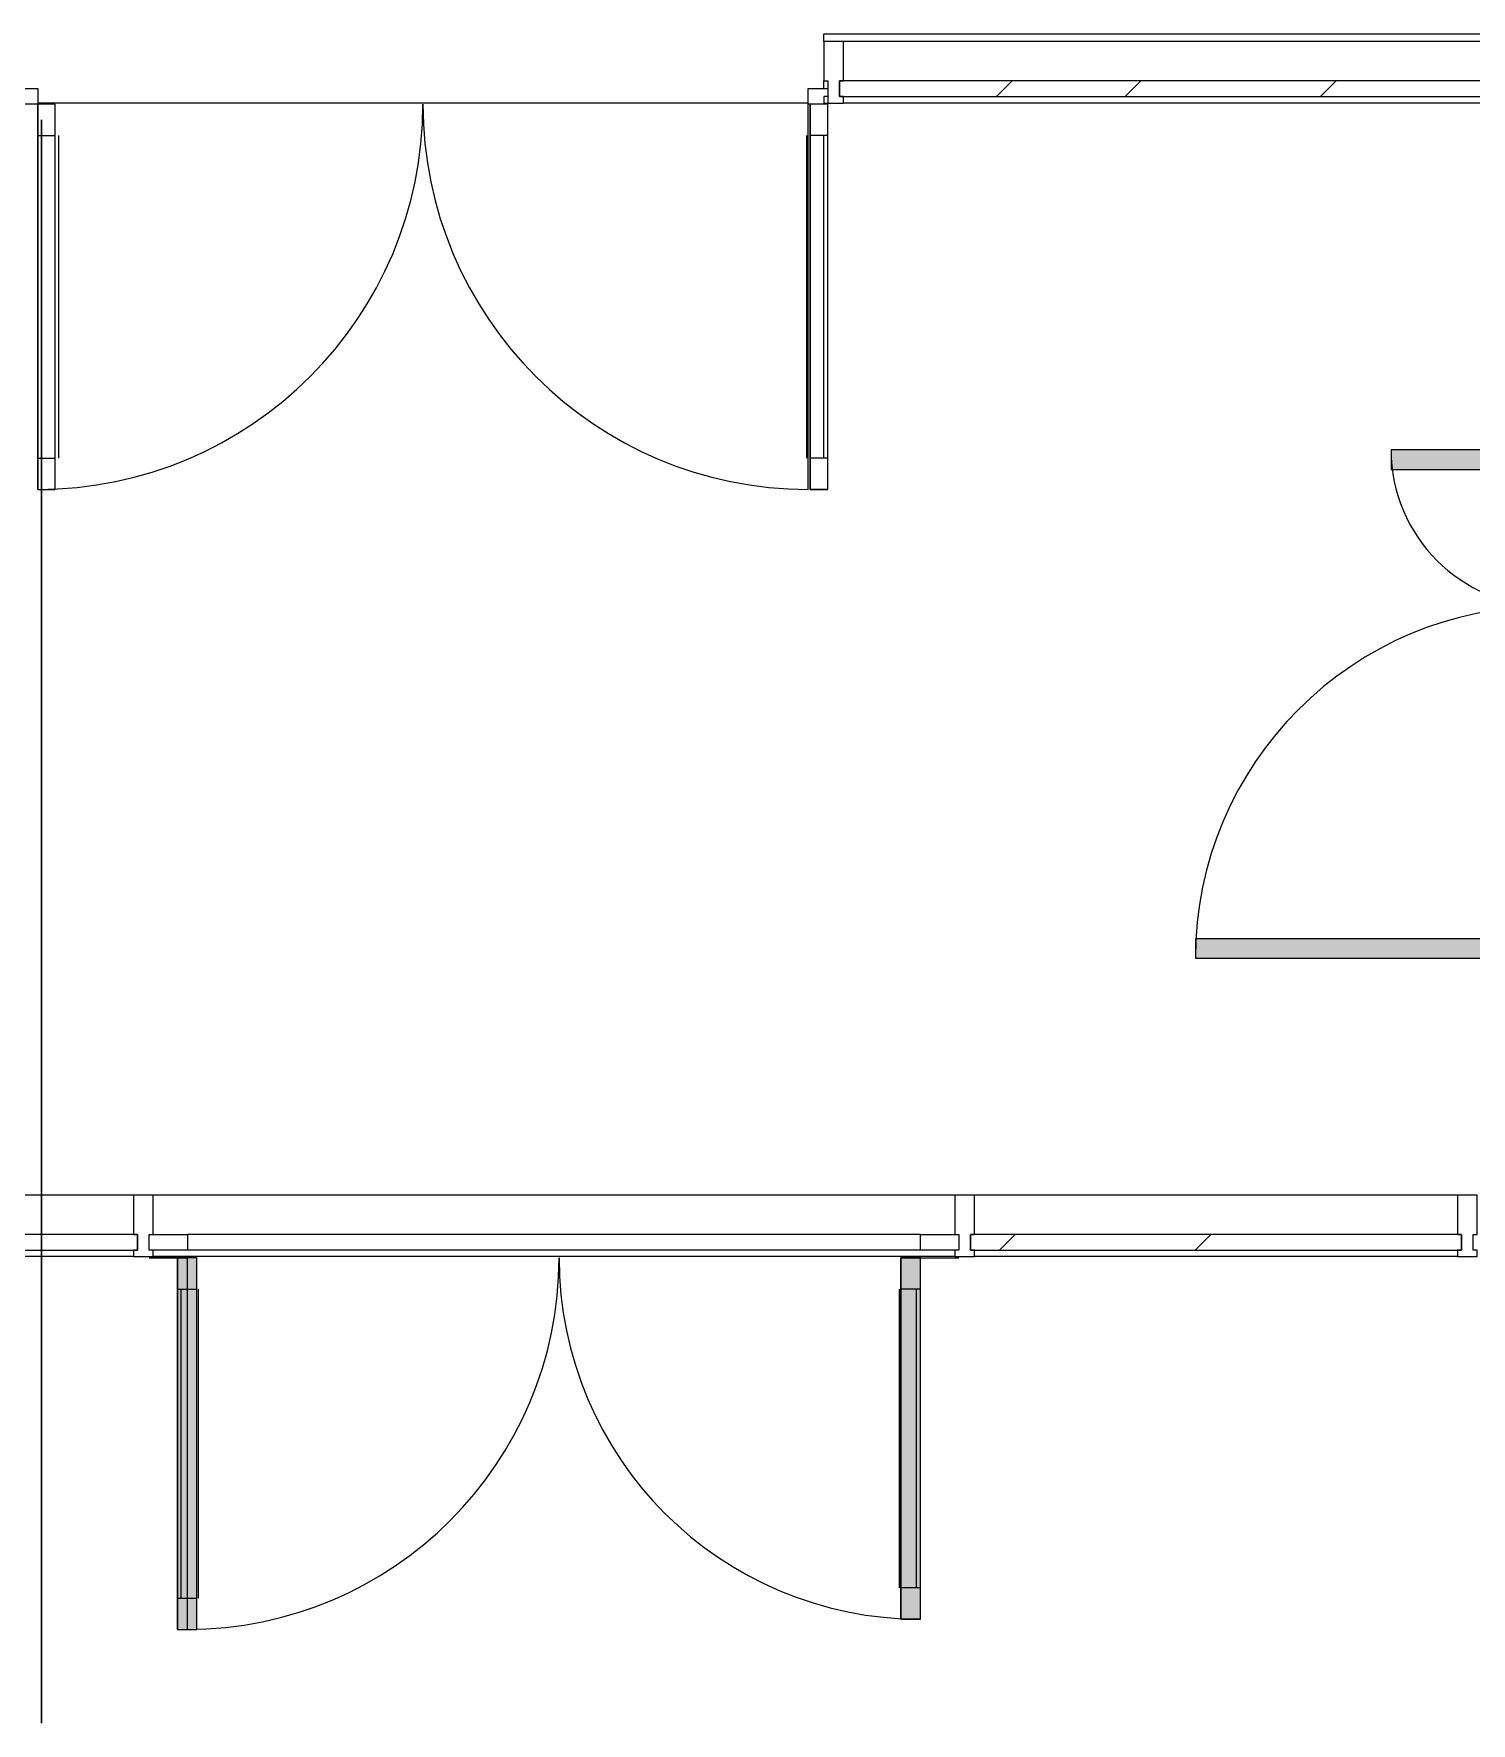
# Model space of a CAD drawing. Header units: millimetres. Extents: x 54725 to 263872, y -8553 to 29614.
# Drawn here: x 222352 to 226027, y 6300 to 10620 of the extents above; entities that cross this region are included whole.
import ezdxf

# ---------------------------------------------------------------- set-up
doc = ezdxf.new("R2010")
doc.units = ezdxf.units.MM
for name, color, linetype, lineweight in [('A-DETL-2', 7, 'Continuous', 30), ('A-GLAZ-CURT-3', 7, 'Continuous', 5), ('A-GLAZ-CWMG-3', 7, 'Continuous', 5)]:
    doc.layers.add(name, color=color, linetype=linetype, lineweight=lineweight)
for name, color, linetype, lineweight, true_color in [('A-DETL-GENF-4', 7, 'Continuous', 5, 0xaaaaaa), ('A-DETL-GENF-5', 7, 'Continuous', 5, 0xe2e2e2), ('A-DOOR-3', 7, 'Continuous', 5, 0xaaaaaa), ('A-DOOR-4', 7, 'Continuous', 5, 0xe2e2e2), ('A-DOOR-FRAM-2', 7, 'Continuous', 5, 0xe2e2e2), ('A-DOOR-FRAM-3', 7, 'Continuous', 5, 0xaaaaaa), ('A-FLOR-1', 7, 'Continuous', 5, 0xaaaaaa)]:
    doc.layers.add(name, color=color, linetype=linetype, lineweight=lineweight, true_color=true_color)

# ---------------------------------------------------------------- blocks, each defined once
blk = doc.blocks.new('110_Дверь_СКБ_2Ст - Д-2а_п_ Из коридора на лестницу-32215424-Общий план 1 этажа с размещением фрагментов 1_10-1_12')
at = {"layer": 'A-DOOR-4'}
for points in [[(-637.5, 926.4), (-637.5, 125), (-587.5, 125), (-587.5, 1025), (-637.5, 1025)], [(612.5, 134.5), (612.5, 125), (662.5, 130.7), (662.5, 525), (612.5, 525), (612.5, 228.1)], [(697.5, -125), (712.5, -125), (712.5, 45), (697.5, 45)]]:
    blk.add_hatch(color=256, dxfattribs=at).paths.add_polyline_path(points)
h = blk.add_hatch(color=256, dxfattribs=at)
h.paths.add_polyline_path([(-687.5, 120.3), (-687.5, 45), (-627.5, 45), (-627.5, 75), (-637.5, 75), (-637.5, 125), (-687.5, 125)])
h.paths.add_polyline_path([(652.5, 45), (712.5, 45), (712.5, 125), (662.5, 125), (662.5, 75), (652.5, 75), (652.5, 65)])
at = {"layer": 'A-DOOR-FRAM-2'}
for points in [[(-742.5, 133), (-742.5, 125), (-672.5, 125), (-672.5, 133), (-712.5, 133)], [(697.5, 129.7), (697.5, 125), (767.5, 125), (767.5, 133), (697.5, 133)], [(-687.5, -125), (-672.5, -125), (-672.5, 45), (-687.5, 45)], [(-742.5, -125), (-742.5, -133), (-672.5, -132.4), (-672.5, -125), (-731.6, -125)], [(697.5, -133), (767.5, -133), (767.5, -125), (697.5, -125)]]:
    blk.add_hatch(color=256, dxfattribs=at).paths.add_polyline_path(points)
at = {"layer": 'A-DOOR-3'}
for p, q in [((-637.5, 1025), (-637.5, 125)), ((-587.5, 1025), (-637.5, 1025)), ((-587.5, 125), (-587.5, 1025)), ((662.5, 525), (612.5, 525)), ((612.5, 525), (612.5, 125)), ((662.5, 125), (662.5, 525)), ((-637.5, 125), (-587.5, 125)), ((612.5, 125), (662.5, 125))]:
    blk.add_line(p, q, dxfattribs=at)
for centre, radius, start, end in [((-637.5, 125), 900, 0, 90), ((662.5, 125), 400, 90, 180)]:
    blk.add_arc(centre, radius, start, end, dxfattribs=at)
at = {"layer": 'A-DOOR-FRAM-3'}
for p, q in [((-672.5, 133), (-742.5, 133)), ((-742.5, 133), (-742.5, 125)), ((-672.5, 125), (-672.5, 133)), ((767.5, 133), (697.5, 133)), ((697.5, 133), (697.5, 125)), ((767.5, 125), (767.5, 133)), ((-742.5, 125), (-672.5, 125)), ((-637.5, 125), (-687.5, 125)), ((-687.5, 125), (-687.5, 45)), ((-637.5, 75), (-637.5, 125)), ((662.5, 125), (662.5, 75)), ((712.5, 125), (662.5, 125)), ((697.5, 125), (767.5, 125)), ((712.5, 45), (712.5, 125)), ((-687.5, 45), (-627.5, 45)), ((-672.5, 45), (-687.5, 45)), ((-687.5, 45), (-687.5, -125)), ((-672.5, -125), (-672.5, 45)), ((-627.5, 75), (-637.5, 75)), ((-627.5, 45), (-627.5, 75)), ((662.5, 75), (652.5, 75)), ((652.5, 75), (652.5, 45)), ((652.5, 45), (712.5, 45)), ((712.5, 45), (697.5, 45)), ((697.5, 45), (697.5, -125)), ((712.5, -125), (712.5, 45)), ((-672.5, -125), (-742.5, -125)), ((-742.5, -125), (-742.5, -133)), ((-687.5, -125), (-672.5, -125)), ((-672.5, -133), (-672.5, -125)), ((697.5, -125), (712.5, -125)), ((767.5, -125), (697.5, -125)), ((697.5, -125), (697.5, -133)), ((767.5, -133), (767.5, -125)), ((-742.5, -133), (-672.5, -133)), ((697.5, -133), (767.5, -133))]:
    blk.add_line(p, q, dxfattribs=at)
blk = doc.blocks.new('Системная панель - Стекло - 40мм-24251897-Общий план 1 этажа с размещением фрагментов 1_10-1_12')
at = {"layer": 'A-GLAZ-CURT-3'}
h = blk.add_hatch(dxfattribs=at)
h.set_pattern_fill('FP_119', color=256, style=0, pattern_type=2)
h.set_pattern_definition([(45, (-85897.5, -7010), (-1414.214, 1414.214), [1000, -3000]), (45, (-86897.5, -7510), (-1414.214, 1414.214), [3000, -1000]), (45, (-84897.5, -8010), (-1414.214, 1414.214), [1000, -3000])])
h.paths.add_polyline_path([(-335.8, 0), (357.5, 0), (357.5, 40), (-357.5, 40), (-357.5, 0)])
for p, q in [((357.5, 40), (-357.5, 40)), ((-357.5, 40), (-357.5, 0)), ((-357.5, 0), (357.5, 0)), ((357.5, 0), (357.5, 40))]:
    blk.add_line(p, q, dxfattribs=at)
blk = doc.blocks.new('Прямоугольный импост - Импост структурный с накладкой - 160мм-24251894-Общий план 1 этажа с размещением фрагментов 1_10-1_12')
at = {"layer": 'A-GLAZ-CWMG-3'}
for p, q in [((85745, 7650), (85050, 7650)), ((85745, 7493), (85050, 7493))]:
    blk.add_line(p, q, dxfattribs=at)
blk = doc.blocks.new('Прямоугольный импост - Импост структурный с накладкой - 160мм-22875586-Общий план 1 этажа с размещением фрагментов 1_10-1_12')
at = {"layer": 'A-GLAZ-CWMG-3'}
for p, q in [((-50, 0), (-50, 17)), ((-50, 17), (0, 17)), ((-40, 0), (-50, 0)), ((-40, -40), (-40, 0)), ((0, 0), (-10, 0)), ((-10, 0), (-10, -40)), ((0, 17), (0, 0)), ((-50, -140), (-50, -40)), ((-50, -40), (-40, -40)), ((-10, -40), (0, -40)), ((0, -40), (0, -140)), ((0, -140), (-50, -140))]:
    blk.add_line(p, q, dxfattribs=at)
blk = doc.blocks.new('Дверь_Витражная_остекление_ - ВВ-17 остекление-32475309-Общий план 1 этажа с размещением фрагментов 1_10-1_12')
at = {"layer": 'A-DETL-GENF-4'}
for p, q in [((-940, -20), (-985, -20)), ((-985, -1005), (-985, -20)), ((-940, -20), (-985, -20)), ((-985, -20), (-985, -1005)), ((-940, -1005), (-940, -20)), ((-940, -1005), (-940, -20)), ((990, -1005), (990, -20)), ((990, -20), (990, -1005)), ((1035, -1005), (1035, -20)), ((1035, -1005), (1035, -20)), ((-985, -100), (-940, -100)), ((-975, -925), (-975, -100)), ((-931, -925), (-931, -100)), ((981, -925), (981, -100)), ((1035, -100), (990, -100)), ((1025, -925), (1025, -100)), ((-985, -925), (-940, -925)), ((1035, -925), (990, -925)), ((-985, -1005), (-940, -1005)), ((-985, -1005), (-940, -1005)), ((1035, -1005), (990, -1005)), ((990, -1005), (1035, -1005))]:
    blk.add_line(p, q, dxfattribs=at)
at = {"layer": 'A-DOOR-3'}
for p, q in [((-1035, 20), (-985, 20)), ((-1035, -20), (-1035, 20)), ((-985, 20), (-985, -20)), ((985, 20), (1035, 20)), ((985, -20), (985, 20)), ((1035, 20), (1035, -20)), ((-985, -20), (-1035, -20)), ((-985, -1005), (-985, -20)), ((985, -1005), (985, -20)), ((1035, -20), (985, -20))]:
    blk.add_line(p, q, dxfattribs=at)
for centre, start, end in [((-985, -20), 270, 0), ((985, -20), 180, 270)]:
    blk.add_arc(centre, 985, start, end, dxfattribs=at)
blk = doc.blocks.new('Системная панель - Стекло - 40мм-24251898-Общий план 1 этажа с размещением фрагментов 1_10-1_12')
at = {"layer": 'A-GLAZ-CURT-3'}
h = blk.add_hatch(dxfattribs=at)
h.set_pattern_fill('FP_120', color=256, style=0, pattern_type=2)
h.set_pattern_definition([(45, (-89012.5, -7010), (-1414.214, 1414.214), [1000, -3000]), (45, (-90012.5, -7510), (-1414.214, 1414.214), [3000, -1000]), (45, (-88012.5, -8010), (-1414.214, 1414.214), [1000, -3000])])
h.paths.add_polyline_path([(-304.4, 0), (627.5, 0), (627.5, 40), (-627.5, 40), (-627.5, 0)])
for p, q in [((627.5, 40), (-627.5, 40)), ((-627.5, 40), (-627.5, 0)), ((627.5, 0), (627.5, 40)), ((-627.5, 0), (627.5, 0))]:
    blk.add_line(p, q, dxfattribs=at)
blk = doc.blocks.new('Прямоугольный импост - Импост структурный с накладкой - 160мм-24251895-Общий план 1 этажа с размещением фрагментов 1_10-1_12')
at = {"layer": 'A-GLAZ-CWMG-3'}
for p, q in [((89130, 7650), (87895, 7650)), ((89130, 7493), (87895, 7493))]:
    blk.add_line(p, q, dxfattribs=at)
blk = doc.blocks.new('Прямоугольный импост - Импост структурный с накладкой - 160мм-18691755-Общий план 1 этажа с размещением фрагментов 1_10-1_12')
at = {"layer": 'A-GLAZ-CWMG-3'}
for p, q in [((-25, 0), (-25, 17)), ((-25, 17), (25, 17)), ((25, 0), (15, 0)), ((15, 0), (15, -40)), ((25, 17), (25, 0)), ((-25, -140), (-25, -40)), ((15, -40), (25, -40)), ((25, -40), (25, -140)), ((25, -140), (-25, -140))]:
    blk.add_line(p, q, dxfattribs=at)
blk = doc.blocks.new('Дверь_Витражная_СКБ_2Ст - ВВ-17-31911620-Общий план 1 этажа с размещением фрагментов 1_10-1_12')
at = {"layer": 'A-DETL-GENF-5'}
for points in [[(-937, -20), (-937, -17), (-963, -20)], [(-913, -970), (-913, -20), (-963, -20), (-963, -970)], [(937, -944), (937, -20), (887, -20), (887, -944)]]:
    blk.add_hatch(color=256, dxfattribs=at).paths.add_polyline_path(points)
at = {"layer": 'A-DETL-GENF-4'}
for p, q in [((-937, -20), (-1035, -20)), ((-1035, -20), (-937, -20)), ((-913, -20), (-963, -20)), ((-963, -970), (-963, -20)), ((-913, -20), (-963, -20)), ((-963, -20), (-963, -970)), ((-913, -970), (-913, -20)), ((-913, -970), (-913, -20)), ((887, -20), (937, -20)), ((887, -944), (887, -20)), ((887, -20), (887, -944)), ((937, -20), (887, -20)), ((937, -944), (937, -20)), ((937, -944), (937, -20)), ((937, -20), (1035, -20)), ((937, -20), (1035, -20)), ((-963, -100), (-913, -100)), ((-953, -890), (-953, -100)), ((-909, -890), (-909, -100)), ((883, -864), (883, -100)), ((937, -100), (887, -100)), ((927, -864), (927, -100)), ((937, -864), (887, -864)), ((-963, -890), (-913, -890)), ((937, -944), (887, -944)), ((887, -944), (937, -944)), ((-963, -970), (-913, -970)), ((-963, -970), (-913, -970))]:
    blk.add_line(p, q, dxfattribs=at)
at = {"layer": 'A-DOOR-3'}
for p, q in [((-1035, 40), (-937, 40)), ((-1035, 0), (-1035, 40)), ((-937, 40), (-937, 0)), ((937, 40), (1035, 40)), ((937, 0), (937, 40)), ((1035, 40), (1035, 0)), ((-937, 0), (-1035, 0)), ((-937, -970), (-937, -20)), ((1035, 0), (937, 0)), ((937, -944), (937, -20))]:
    blk.add_line(p, q, dxfattribs=at)
for centre, radius, start, end in [((-937, -20), 950, 270, 0), ((937, -20), 924, 180, 270)]:
    blk.add_arc(centre, radius, start, end, dxfattribs=at)
blk = doc.blocks.new('Прямоугольный импост - Импост структурный с накладкой - 160мм-20587511-Общий план 1 этажа с размещением фрагментов 1_10-1_12')
at = {"layer": 'A-GLAZ-CWMG-3'}
for p, q in [((87845, 7650), (85795, 7650)), ((87757, 7550), (85883, 7550)), ((87845, 7493), (85795, 7493)), ((87757, 7510), (85883, 7510))]:
    blk.add_line(p, q, dxfattribs=at)
blk = doc.blocks.new('Прямоугольный импост - Импост структурный с накладкой - 160мм-V175-Общий план 1 этажа с размещением фрагментов 1_10-1_12')
at = {"layer": 'A-GLAZ-CWMG-3'}
for p, q in [((-25, 0), (-25, 17)), ((-25, 17), (25, 17)), ((-15, 0), (-25, 0)), ((-15, -40), (-15, 0)), ((25, 17), (25, 0)), ((-25, -140), (-25, -40)), ((-25, -40), (-15, -40)), ((25, -40), (25, -140)), ((25, -140), (-25, -140))]:
    blk.add_line(p, q, dxfattribs=at)
blk = doc.blocks.new('Системная панель - Стекло - 40мм-32474674-Общий план 1 этажа с размещением фрагментов 1_10-1_12')
at = {"layer": 'A-GLAZ-CURT-3'}
h = blk.add_hatch(dxfattribs=at)
h.set_pattern_fill('FP_121', color=256, style=0, pattern_type=2)
h.set_pattern_definition([(45, (-88935, -9960), (-1414.214, 1414.214), [1000, -3000]), (45, (-89935, -10460), (-1414.214, 1414.214), [3000, -1000]), (45, (-87935, -10960), (-1414.214, 1414.214), [1000, -3000])])
h.paths.add_polyline_path([(825, 0), (885, 0), (885, 40), (-885, 40), (-885, 0), (821.9, 0)])
for p, q in [((885, 40), (-885, 40)), ((-885, 40), (-885, 0)), ((-885, 0), (885, 0)), ((885, 0), (885, 40))]:
    blk.add_line(p, q, dxfattribs=at)
blk = doc.blocks.new('Прямоугольный импост - Импост структурный с накладкой - 160мм Темный-32475581-Общий план 1 этажа с размещением фрагментов 1_10-1_12')
at = {"layer": 'A-GLAZ-CWMG-3'}
for p, q in [((89310, 10600), (87560, 10600)), ((89250, 10443), (87560, 10443))]:
    blk.add_line(p, q, dxfattribs=at)
blk = doc.blocks.new('Прямоугольный импост - Импост структурный с накладкой - 160мм Темный-30755591-Общий план 1 этажа с размещением фрагментов 1_10-1_12')
at = {"layer": 'A-GLAZ-CWMG-3'}
for p, q in [((-25, 0), (-25, 17)), ((-25, 17), (25, 17)), ((-15, 0), (-25, 0)), ((-15, -40), (-15, 0)), ((25, 0), (15, 0)), ((15, 0), (15, -40)), ((25, 17), (25, 0)), ((-25, -140), (-25, -40)), ((-25, -40), (-15, -40)), ((15, -40), (25, -40)), ((25, -40), (25, -140)), ((25, -140), (-25, -140))]:
    blk.add_line(p, q, dxfattribs=at)

msp = doc.modelspace()

# ---------------------------------------------------------------- linework, layer by layer
at = {"layer": 'A-DETL-2'}
msp.add_line((222371.6, 10400), (222371.6, 6300), dxfattribs=at)
at = {"layer": 'A-FLOR-1'}
for p, q in [((224371.6, 10600), (224371.6, 10620)), ((224371.6, 10620), (226896.6, 10620)), ((224371.6, 10480), (224371.6, 10500)), ((224331.6, 10443), (222361.6, 10443))]:
    msp.add_line(p, q, dxfattribs=at)

# ---------------------------------------------------------------- block references
at = {"layer": 'A-DOOR-3'}
for name, p in [('Дверь_Витражная_остекление_ - ВВ-17 остекление-32475309-Общий план 1 этажа с размещением фрагментов 1_10-1_12', (223346.6, 10460)), ('Дверь_Витражная_СКБ_2Ст - ВВ-17-31911620-Общий план 1 этажа с размещением фрагментов 1_10-1_12', (223681.6, 7510))]:
    msp.add_blockref(name, p, dxfattribs=at)
at = {"layer": 'A-DOOR-3', "rotation": 90}
msp.add_blockref('110_Дверь_СКБ_2Ст - Д-2а_п_ Из коридора на лестницу-32215424-Общий план 1 этажа с размещением фрагментов 1_10-1_12', (226346.6, 8893.6), dxfattribs=at)
at = {"layer": 'A-GLAZ-CURT-3'}
for name, p in [('Системная панель - Стекло - 40мм-32474674-Общий план 1 этажа с размещением фрагментов 1_10-1_12', (225296.6, 10460)), ('Системная панель - Стекло - 40мм-24251897-Общий план 1 этажа с размещением фрагментов 1_10-1_12', (222259.1, 7510)), ('Системная панель - Стекло - 40мм-24251898-Общий план 1 этажа с размещением фрагментов 1_10-1_12', (225374.1, 7510))]:
    msp.add_blockref(name, p, dxfattribs=at)
at = {"layer": 'A-GLAZ-CWMG-3', "extrusion": (0, 0, -1), "rotation": 180}
for name, p in [('Прямоугольный импост - Импост структурный с накладкой - 160мм Темный-30755591-Общий план 1 этажа с размещением фрагментов 1_10-1_12', (-224396.6, 10460)), ('Прямоугольный импост - Импост структурный с накладкой - 160мм-V175-Общий план 1 этажа с размещением фрагментов 1_10-1_12', (-222631.6, 7510)), ('Прямоугольный импост - Импост структурный с накладкой - 160мм-18691755-Общий план 1 этажа с размещением фрагментов 1_10-1_12', (-224731.6, 7510)), ('Прямоугольный импост - Импост структурный с накладкой - 160мм-22875586-Общий план 1 этажа с размещением фрагментов 1_10-1_12', (-226041.6, 7510))]:
    msp.add_blockref(name, p, dxfattribs=at)
at = {"layer": 'A-GLAZ-CWMG-3'}
for name in ['Прямоугольный импост - Импост структурный с накладкой - 160мм Темный-32475581-Общий план 1 этажа с размещением фрагментов 1_10-1_12', 'Прямоугольный импост - Импост структурный с накладкой - 160мм-24251894-Общий план 1 этажа с размещением фрагментов 1_10-1_12', 'Прямоугольный импост - Импост структурный с накладкой - 160мм-20587511-Общий план 1 этажа с размещением фрагментов 1_10-1_12', 'Прямоугольный импост - Импост структурный с накладкой - 160мм-24251895-Общий план 1 этажа с размещением фрагментов 1_10-1_12']:
    msp.add_blockref(name, (136861.6, 0), dxfattribs=at)

doc.saveas('drawing.dxf')
